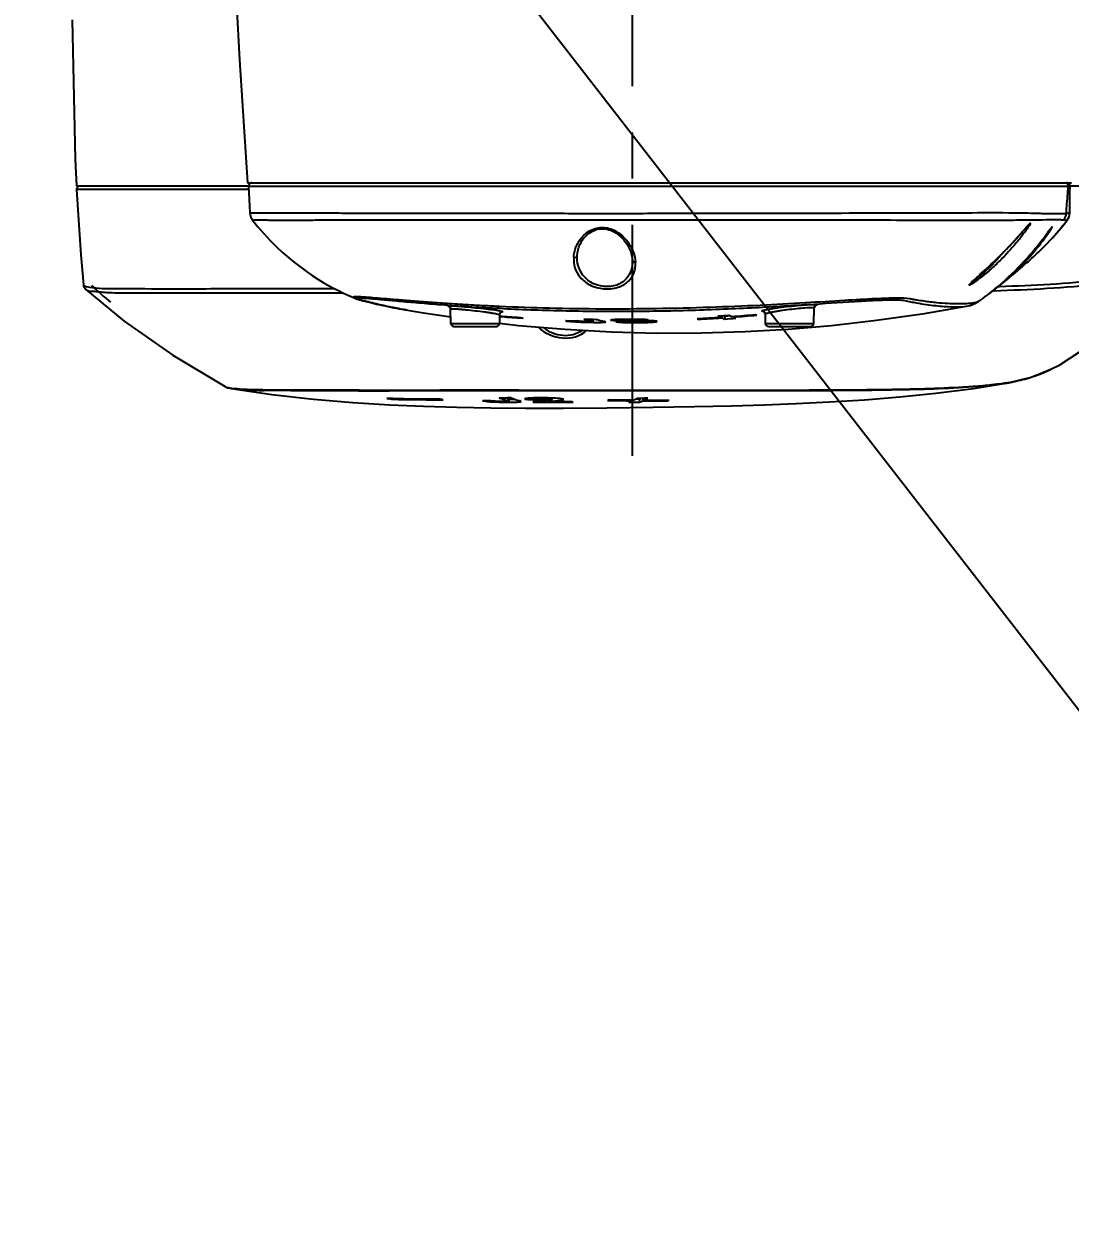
# Model space of a CAD drawing. Header units: millimetres. Extents: x 5828 to 6704, y 123 to 421.
# Drawn here: x 6404.52 to 6413.01, y 176.21 to 185.85 of the extents above; entities that cross this region are included whole.
import ezdxf
from ezdxf import colors
from ezdxf.entities.mleader import LeaderData, LeaderLine
from ezdxf.math import Vec2, Vec3

# ---------------------------------------------------------------- set-up
doc = ezdxf.new("R2010")
doc.units = ezdxf.units.MM
doc.linetypes.add('CENTER', pattern=[0.6, 0.375, -0.075, 0.075, -0.075])
for name, color, linetype in [('中心线', 7, 'Continuous'), ('外形图', 7, 'Continuous'), ('多重引线', 7, 'Continuous'), ('尺寸标注', 7, 'Continuous')]:
    doc.layers.add(name, color=color, linetype=linetype)
doc.styles.get("Standard").update_dxf_attribs({"font": 'msyh.ttc'})
doc.styles.add('微软雅黑', font='msyh.ttc', dxfattribs={"height": 1.5})
doc.dimstyles.new('尺寸标注_1_20比例', dxfattribs={"dimtxt": 1.5, "dimasz": 1.25, "dimexe": 0.5, "dimexo": 0.4, "dimgap": 0.5, "dimtad": 1, "dimdec": 1, "dimlfac": 20, "dimdsep": 46, "dimtxsty": '微软雅黑', "dimcen": 0.09, "dimadec": 0, "dimazin": 0, "dimtp": 0.01, "dimtm": 0.01, "dimtfac": 1, "dimtdec": 1, "dimtofl": 0, "dimtmove": 0, "dimatfit": 3, "dimfxl": 1, "dimtolj": 1, "dimarcsym": 0})

# ---------------------------------------------------------------- blocks, each defined once
blk = doc.blocks.new('*D1101')
at = {"layer": 'Defpoints', "color": 0}
for p in [(6406.5795, 189.9086), (6402.4747, 188.6586), (6406.5795, 188.6586)]:
    blk.add_point(p, dxfattribs=at)
at = {"layer": '尺寸标注', "color": 0, "lineweight": -2}
for p, q in [((6402.4747, 191.1586), (6402.4747, 192.4086)), ((6406.1795, 189.9086), (6401.9747, 189.9086)), ((6406.1795, 188.6586), (6401.9747, 188.6586)), ((6402.4747, 187.4086), (6402.4747, 182.9454))]:
    blk.add_line(p, q, dxfattribs=at)
at = {"layer": '尺寸标注', "color": 0}
for points in [[(6402.2664, 191.1586), (6402.6831, 191.1586), (6402.4747, 189.9086)], [(6402.6831, 187.4086), (6402.2664, 187.4086), (6402.4747, 188.6586)]]:
    blk.add_solid(points, dxfattribs=at)
at = {"layer": '尺寸标注', "color": 0, "insert": (6401.2031, 184.552), "char_height": 1.5, "attachment_point": 5, "rotation": 90, "style": '微软雅黑'}
blk.add_mtext('\\A1;\\A1;{\\fAlibaba PuHuiTi 3.0 55 Regular|b0|i0|c134|p18;25}', dxfattribs=at)

msp = doc.modelspace()

# ---------------------------------------------------------------- linework, layer by layer
at = {"layer": '中心线', "linetype": 'CENTER', "ltscale": 5}
msp.add_line((6409.4545, 182.3461), (6409.4545, 196.4975), dxfattribs=at)
at = {"layer": '外形图', "linetype": 'ByBlock'}
for p, q in [((6406.3425, 184.5336), (6404.9454, 184.5336)), ((6406.3333, 184.5611), (6413.016, 184.5611)), ((6406.3425, 184.5348), (6406.3529, 184.3172)), ((6406.3426, 184.5348), (6412.9904, 184.5348)), ((6413.003, 184.4812), (6413.004, 184.5356)), ((6414.449, 184.5336), (6413.0039, 184.5336)), ((6406.3364, 184.5079), (6404.9466, 184.5073)), ((6413.0022, 184.4199), (6413.003, 184.4812)), ((6413.0014, 184.3192), (6413.0017, 184.3716)), ((6413.0017, 184.3716), (6413.0022, 184.4199)), ((6412.9766, 184.2588), (6412.9804, 184.2586)), ((6412.9804, 184.2585), (6412.9806, 184.2584)), ((6413.001, 184.319), (6413.0014, 184.319)), ((6412.5877, 184.1315), (6412.6022, 184.1478)), ((6412.6022, 184.1478), (6412.6505, 184.2028)), ((6412.6505, 184.2028), (6412.6557, 184.2087)), ((6412.6557, 184.2087), (6412.6604, 184.2139)), ((6412.4995, 184.0357), (6412.5146, 184.0517)), ((6412.5146, 184.0517), (6412.5284, 184.0665)), ((6412.5284, 184.0665), (6412.5415, 184.0806)), ((6412.5415, 184.0806), (6412.554, 184.0942)), ((6412.554, 184.0942), (6412.5716, 184.1136)), ((6412.5716, 184.1136), (6412.5877, 184.1315)), ((6412.8411, 184.0942), (6412.862, 184.1169)), ((6412.8563, 184.1104), (6412.8621, 184.1169)), ((6412.3932, 183.9288), (6412.4173, 183.9523)), ((6412.4628, 183.9979), (6412.4824, 184.0179)), ((6412.4824, 184.0179), (6412.4995, 184.0357)), ((6412.3101, 183.8506), (6412.3286, 183.8677)), ((6412.3286, 183.8677), (6412.3487, 183.8863)), ((6412.3487, 183.8863), (6412.3702, 183.9067)), ((6412.3702, 183.9067), (6412.3932, 183.9288)), ((6412.5551, 183.8292), (6412.6085, 183.8752)), ((6412.6085, 183.8752), (6412.6133, 183.8793)), ((6412.6358, 183.8983), (6412.6546, 183.9145)), ((6412.2121, 183.761), (6412.219, 183.7676)), ((6412.219, 183.7676), (6412.2278, 183.7756)), ((6412.2278, 183.7756), (6412.2439, 183.7903)), ((6412.2439, 183.7903), (6412.2851, 183.8277)), ((6412.2851, 183.8277), (6412.3101, 183.8506)), ((6412.4908, 183.7751), (6412.513, 183.7936)), ((6412.513, 183.7936), (6412.532, 183.8095)), ((6412.532, 183.8095), (6412.5551, 183.8292)), ((6412.3855, 183.6869), (6412.3879, 183.6869)), ((6412.4262, 183.7214), (6412.4315, 183.7215)), ((6407.2949, 183.5993), (6407.3226, 183.5924)), ((6407.3226, 183.5924), (6407.3511, 183.5856)), ((6407.3511, 183.5856), (6407.3801, 183.5787)), ((6407.3801, 183.5787), (6407.4096, 183.5719)), ((6407.4096, 183.5719), (6407.4299, 183.5674)), ((6407.4299, 183.5674), (6407.4508, 183.5628)), ((6407.4508, 183.5628), (6407.4723, 183.5582)), ((6412.2313, 183.5818), (6412.2622, 183.5998)), ((6407.4723, 183.5582), (6407.4943, 183.5536)), ((6407.4943, 183.5536), (6407.5167, 183.549)), ((6407.5167, 183.549), (6407.5394, 183.5446)), ((6407.5394, 183.5446), (6407.5622, 183.5402)), ((6407.5622, 183.5402), (6407.5852, 183.5359)), ((6407.5852, 183.5359), (6407.6084, 183.5317)), ((6407.6084, 183.5317), (6407.6305, 183.5278)), ((6407.9826, 183.4207), (6407.9805, 183.5378)), ((6408.3777, 183.4914), (6408.3764, 183.4207)), ((6410.1712, 183.4838), (6410.171, 183.4713)), ((6410.1813, 183.4844), (6410.181, 183.4668)), ((6410.2047, 183.4821), (6410.2043, 183.4569)), ((6410.238, 183.4843), (6410.2452, 183.4848)), ((6410.2709, 183.4783), (6410.271, 183.4731)), ((6410.5312, 183.4982), (6410.5326, 183.4207)), ((6410.9264, 183.4207), (6410.9286, 183.5469)), ((6412.1649, 183.5611), (6412.165, 183.5611)), ((6407.9826, 183.4207), (6408.3764, 183.4207)), ((6408.0075, 183.3961), (6408.3514, 183.3961)), ((6408.5408, 183.4662), (6408.568, 183.4644)), ((6409.1279, 183.455), (6409.1276, 183.4386)), ((6409.1366, 183.4359), (6409.1369, 183.4548)), ((6409.2783, 183.4467), (6409.2783, 183.4466)), ((6409.3695, 183.4535), (6409.3697, 183.4463)), ((6409.3702, 183.4457), (6409.3697, 183.4463)), ((6409.3697, 183.4457), (6409.3702, 183.4457)), ((6409.4256, 183.4432), (6409.4256, 183.4391)), ((6409.4882, 183.4465), (6409.4883, 183.4537)), ((6409.5311, 183.4528), (6409.5316, 183.4426)), ((6409.5547, 183.4358), (6409.5548, 183.4427)), ((6409.989, 183.4607), (6409.9889, 183.4557)), ((6410.5326, 183.4207), (6410.9264, 183.4207)), ((6410.5575, 183.3961), (6410.9014, 183.3961)), ((6412.8489, 183.0492), (6412.9203, 183.0866)), ((6412.8489, 183.0493), (6412.8514, 183.0505)), ((6406.1982, 182.8974), (6406.1985, 182.8974)), ((6406.2002, 182.8936), (6406.2004, 182.8935)), ((6412.2206, 182.8941), (6412.5335, 182.9453)), ((6412.2903, 182.9146), (6412.5095, 182.9411)), ((6407.5119, 182.8125), (6407.4634, 182.8134)), ((6407.5118, 182.8126), (6407.5118, 182.806)), ((6407.8716, 182.8027), (6407.9199, 182.8027)), ((6408.4704, 182.8179), (6408.4384, 182.8181)), ((6408.4452, 182.8193), (6408.4448, 182.7942)), ((6408.4543, 182.7904), (6408.4547, 182.8155)), ((6408.5827, 182.8078), (6408.5841, 182.8058)), ((6408.6774, 182.8168), (6408.6749, 182.8168)), ((6408.6753, 182.8167), (6408.6755, 182.8067)), ((6408.6777, 182.8049), (6408.6754, 182.8067)), ((6408.7712, 182.7984), (6408.7701, 182.7983)), ((6408.7707, 182.7984), (6408.771, 182.7873)), ((6408.8046, 182.8043), (6408.8048, 182.8152)), ((6408.8078, 182.8151), (6408.8051, 182.8152)), ((6409.2535, 182.7959), (6409.2657, 182.7958)), ((6409.4539, 182.7943), (6409.4442, 182.79)), ((6409.454, 182.8003), (6409.4539, 182.7945)), ((6409.5108, 182.807), (6409.4825, 182.807)), ((6409.5108, 182.807), (6409.5112, 182.7819)), ((6409.5395, 182.8143), (6409.5398, 182.7942)), ((6409.5398, 182.7939), (6409.552, 182.7939)), ((6409.5806, 182.8141), (6409.5515, 182.8142)), ((6409.5517, 182.8142), (6409.552, 182.7999)), ((6409.5806, 182.7996), (6409.552, 182.7997)), ((6409.7401, 182.7994), (6409.7402, 182.7941)), ((6408.6492, 182.7834), (6408.6509, 182.7817)), ((6408.651, 182.7847), (6408.6509, 182.7818)), ((6408.758, 182.7816), (6408.771, 182.7817)), ((6408.7964, 182.7872), (6408.771, 182.7872)), ((6408.9534, 182.7823), (6408.9729, 182.7824)), ((6409.4347, 182.7858), (6409.4253, 182.7819)), ((6409.4253, 182.7819), (6409.4539, 182.7818)), ((6409.4442, 182.79), (6409.4347, 182.7858))]:
    msp.add_line(p, q, dxfattribs=at)
for points in [[(6406.2436, 186.0072), (6406.2693, 185.559), (6406.3333, 184.5611)], [(6404.9108, 185.8835), (6404.9348, 184.7532), (6404.9453, 184.5336)], [(6404.9713, 184.5336), (6404.9597, 184.5308), (6404.9508, 184.5229)], [(6406.3676, 184.5611), (6406.364, 184.5609), (6406.3605, 184.5601), (6406.3571, 184.5588), (6406.354, 184.5571), (6406.3511, 184.5549), (6406.3486, 184.5523), (6406.3464, 184.5494), (6406.3447, 184.5462), (6406.3435, 184.5428), (6406.3428, 184.5393), (6406.3426, 184.5357), (6406.3426, 184.5348)], [(6413.0039, 184.5356), (6413.0039, 184.5383), (6413.0033, 184.542), (6413.0021, 184.5456), (6413.0004, 184.549), (6412.9983, 184.552), (6412.9958, 184.5547), (6412.9929, 184.5569), (6412.9896, 184.5587), (6412.9862, 184.56), (6412.9826, 184.5608), (6412.979, 184.5611)], [(6404.9508, 184.5229), (6404.9465, 184.5119), (6404.9464, 184.5073)], [(6404.9467, 184.5073), (6404.9613, 184.262), (6404.9818, 183.9772), (6405.0026, 183.7338)], [(6406.3531, 184.3172), (6406.3533, 184.3138), (6406.3546, 184.3036), (6406.3569, 184.2936), (6406.3602, 184.2839), (6406.3646, 184.2745), (6406.3698, 184.2657), (6406.374, 184.2599)], [(6406.3741, 184.2601), (6406.4175, 184.206), (6406.4674, 184.1481), (6406.5177, 184.0941), (6406.5679, 184.0439), (6406.6178, 183.9972), (6406.6673, 183.9539), (6406.7162, 183.9137), (6406.7644, 183.8766), (6406.8117, 183.8423), (6406.858, 183.8106), (6406.9033, 183.7814), (6406.9473, 183.7546), (6406.9899, 183.73), (6407.0308, 183.7077), (6407.0699, 183.6875), (6407.1068, 183.6694), (6407.1412, 183.6533), (6407.1729, 183.6391), (6407.198, 183.6283)], [(6412.8563, 184.1104), (6412.895, 184.1539), (6412.9443, 184.2126), (6412.9806, 184.2584)], [(6412.9806, 184.2582), (6412.9851, 184.2647), (6412.9907, 184.2743), (6412.9951, 184.2844), (6412.9984, 184.295), (6413.0005, 184.3058), (6413.0014, 184.3168), (6413.0014, 184.319)], [(6409.0065, 183.9727), (6409.0088, 183.9948), (6409.0135, 184.018), (6409.0202, 184.0399), (6409.0284, 184.0603), (6409.0379, 184.0788), (6409.0483, 184.0957), (6409.0593, 184.1109), (6409.0705, 184.124), (6409.0817, 184.1354), (6409.0932, 184.1457), (6409.1051, 184.1548), (6409.1174, 184.1629), (6409.1302, 184.17), (6409.1432, 184.1761), (6409.1565, 184.181), (6409.1698, 184.1848), (6409.1831, 184.1875), (6409.1965, 184.1891), (6409.21, 184.1897), (6409.2235, 184.1892), (6409.2371, 184.1877), (6409.2508, 184.1851), (6409.2647, 184.1815), (6409.2787, 184.1766), (6409.2927, 184.1707), (6409.3067, 184.1636), (6409.3206, 184.1553), (6409.3341, 184.1461), (6409.3473, 184.1358), (6409.36, 184.1246), (6409.3723, 184.1125), (6409.3844, 184.099), (6409.3967, 184.0836), (6409.4092, 184.0657), (6409.4211, 184.0456), (6409.4318, 184.024), (6409.4408, 184.0013), (6409.4478, 183.978), (6409.4524, 183.9546), (6409.4545, 183.9337)], [(6412.6604, 184.2139), (6412.6645, 184.2183), (6412.6663, 184.2203), (6412.6679, 184.2221), (6412.6694, 184.2236), (6412.6707, 184.225), (6412.6719, 184.2262), (6412.6729, 184.2272), (6412.6738, 184.228), (6412.6745, 184.2287), (6412.6749, 184.2291), (6412.6752, 184.2294), (6412.6753, 184.2294)], [(6412.6546, 183.9145), (6412.6662, 183.9246), (6412.6794, 183.9364), (6412.6945, 183.9499), (6412.7114, 183.9653), (6412.7298, 183.9824), (6412.7496, 184.0013), (6412.7709, 184.022), (6412.7935, 184.0446), (6412.8171, 184.0688), (6412.8411, 184.0942)], [(6412.4173, 183.9523), (6412.4293, 183.9641), (6412.441, 183.9758), (6412.4628, 183.9979)], [(6412.6133, 183.8793), (6412.6187, 183.8839), (6412.6358, 183.8983)], [(6412.9203, 183.0866), (6413.3214, 183.3479), (6413.6675, 183.6273), (6413.9684, 183.9125)], [(6412.192, 183.7406), (6412.192, 183.7407), (6412.1923, 183.741), (6412.1928, 183.7416), (6412.1934, 183.7424), (6412.1943, 183.7434), (6412.1954, 183.7446), (6412.1967, 183.7459), (6412.1982, 183.7475), (6412.2, 183.7493), (6412.2019, 183.7513), (6412.2041, 183.7534), (6412.2065, 183.7557), (6412.2092, 183.7583), (6412.2121, 183.761)], [(6412.3475, 183.6621), (6412.3636, 183.6743), (6412.3793, 183.6863), (6412.3946, 183.6981), (6412.4095, 183.7097), (6412.4241, 183.7211), (6412.4382, 183.7324), (6412.452, 183.7434), (6412.4654, 183.7542), (6412.4908, 183.7751)], [(6405.0021, 183.7337), (6405.0042, 183.7229), (6405.0208, 183.697)], [(6405.0209, 183.6969), (6405.3325, 183.4395), (6405.7279, 183.1648), (6406.1515, 182.9083)], [(6412.262, 183.5997), (6412.2692, 183.6048), (6412.2928, 183.6217), (6412.3133, 183.6367), (6412.331, 183.6498), (6412.3475, 183.6621)], [(6407.1983, 183.6282), (6407.2025, 183.6264), (6407.2077, 183.6244), (6407.2129, 183.6225), (6407.2181, 183.6207), (6407.2234, 183.619), (6407.2289, 183.6172), (6407.2346, 183.6155), (6407.2407, 183.6137), (6407.2471, 183.6118), (6407.2541, 183.6099), (6407.2615, 183.6079), (6407.2693, 183.6058), (6407.2775, 183.6037), (6407.2949, 183.5993)], [(6410.9286, 183.5469), (6410.9287, 183.5487), (6410.9294, 183.5525), (6410.9305, 183.5558), (6410.9319, 183.5586), (6410.9335, 183.5609), (6410.935, 183.5627), (6410.9364, 183.564), (6410.9375, 183.5648), (6410.9383, 183.5654), (6410.9387, 183.5656), (6410.9388, 183.5656)], [(6412.1651, 183.5611), (6412.1944, 183.568), (6412.2313, 183.5818)], [(6407.6305, 183.5278), (6407.7591, 183.5063), (6407.9816, 183.4738)], [(6407.9686, 183.558), (6407.9684, 183.5581), (6407.9684, 183.5581), (6407.9688, 183.5579), (6407.9696, 183.5575), (6407.9708, 183.5567), (6407.9722, 183.5556), (6407.9739, 183.554), (6407.9756, 183.552), (6407.9772, 183.5496), (6407.9786, 183.5468), (6407.9797, 183.5435), (6407.9804, 183.5397), (6407.9805, 183.5379)], [(6408.3765, 183.4232), (6408.5296, 183.4056), (6408.9095, 183.3735), (6409.2843, 183.3529), (6409.6529, 183.3434), (6410.0145, 183.3444), (6410.3693, 183.3552), (6410.7183, 183.3755), (6411.0682, 183.4052), (6411.4334, 183.4465), (6411.8222, 183.5021), (6412.1649, 183.5611)], [(6408.3777, 183.4914), (6408.3777, 183.4931), (6408.3784, 183.497), (6408.3796, 183.5006), (6408.3814, 183.5039), (6408.3834, 183.5067), (6408.3856, 183.5089), (6408.3877, 183.5106), (6408.3895, 183.5118), (6408.3912, 183.5126), (6408.3924, 183.5132), (6408.3933, 183.5135), (6408.3938, 183.5136), (6408.394, 183.5137)], [(6410.5165, 183.5196), (6410.5163, 183.5196), (6410.5165, 183.5196), (6410.5171, 183.5193), (6410.5182, 183.5189), (6410.5196, 183.5182), (6410.5214, 183.5171), (6410.5234, 183.5155), (6410.5255, 183.5133), (6410.5275, 183.5106), (6410.5292, 183.5075), (6410.5304, 183.5039), (6410.5311, 183.4999), (6410.5312, 183.4983)], [(6412.5095, 182.9411), (6412.6895, 182.985), (6412.8489, 183.0492)], [(6406.1515, 182.9083), (6406.1709, 182.9001), (6406.1898, 182.8954), (6406.2001, 182.8935)], [(6406.2004, 182.8935), (6406.5301, 182.8453), (6406.8671, 182.8074), (6407.1883, 182.7803), (6407.4877, 182.7619), (6407.7614, 182.7498), (6408.0309, 182.7416), (6408.3053, 182.7365), (6408.5883, 182.7341), (6408.8939, 182.7342), (6409.2484, 182.7369), (6409.6232, 182.7415), (6409.9576, 182.7471), (6410.2575, 182.7536), (6410.5255, 182.7613), (6410.7836, 182.7708), (6411.0524, 182.7839), (6411.3362, 182.8017), (6411.6236, 182.8248), (6411.9154, 182.8545), (6412.2206, 182.8941)]]:
    msp.add_lwpolyline(points, dxfattribs=at)
for centre, radius, start, end in [((6412.9655, 184.5361), 0.025, 356.99949, 89.97234), ((6411.1859, 185.6364), 2.2625, 320.07198, 322.48277), ((6412.8186, 184.0854), 0.2036, 134.3628, 135.98318), ((6412.6629, 184.2501), 0.0251, 293.25021, 295.86415), ((6412.8394, 184.2212), 0.0252, 309.38866, 326.14226), ((6411.1977, 185.6264), 2.247, 318.06626, 319.46996), ((6411.1926, 185.6308), 2.2537, 319.46956, 320.0708), ((6411.2023, 185.6223), 2.2408, 317.79173, 318.06574), ((6410.7691, 185.6481), 2.5368, 316.48812, 318.19863), ((6407.8538, 186.7), 4.0716, 226.84811, 229.73051), ((6412.2846, 183.6557), 0.1262, 137.52896, 137.85964), ((6410.9536, 183.5465), 0.025, 97.18458, 178.94701), ((6410.8931, 183.7054), 0.1477, 287.23618, 287.36695), ((6410.8983, 183.6889), 0.1304, 287.35069, 288.27911), ((6407.9555, 183.5374), 0.025, 1.23143, 83.06766), ((6408.0227, 183.7557), 0.2054, 255.05685, 255.61027), ((6409.283, 194.7745), 11.3327, 265.41673, 266.2448), ((6409.2713, 194.7763), 11.3297, 265.47536, 266.30459), ((6408.4026, 183.491), 0.025, 85.11198, 178.95504), ((6408.3824, 183.6684), 0.1556, 273.34435, 273.58592), ((6409.6049, 188.475), 5.1168, 257.99998, 258.30884), ((6409.3913, 195.2926), 11.847, 272.84854, 273.77377), ((6409.3995, 195.2888), 11.8478, 272.84634, 273.78214), ((6409.372, 195.3023), 11.8456, 273.75451, 274.19114), ((6410.5848, 184.3877), 1.0055, 244.2299, 245.69786), ((6410.5874, 184.3927), 1.0112, 246.30451, 247.74011), ((6410.5888, 184.4201), 1.0137, 247.22575, 247.73108), ((6409.4186, 195.2814), 11.8255, 273.81162, 273.9733), ((6410.6729, 184.3916), 1.0025, 244.27331, 245.74412), ((6409.3911, 195.2944), 11.8488, 274.2102, 275.14748), ((6409.3994, 195.2906), 11.8496, 274.21862, 275.14521), ((6410.6757, 184.3983), 1.0098, 246.37836, 247.81572), ((6410.8632, 184.4096), 1.0039, 245.88829, 246.51206), ((6410.5062, 183.4977), 0.025, 1.2769, 95.1927), ((6410.5327, 183.7035), 0.1853, 264.90892, 265.14494), ((6410.535, 183.7304), 0.2123, 265.13802, 265.49532), ((6408.0075, 183.4211), 0.025, 181, 270), ((6408.3514, 183.4211), 0.025, 270, 359), ((6409.2832, 194.7217), 11.284, 268.1151, 268.58917), ((6409.7893, 186.1317), 2.7731, 254.74498, 256.19665), ((6409.3166, 195.0636), 11.6102, 268.73193, 269.23096), ((6409.8766, 186.1194), 2.7594, 254.9634, 256.38998), ((6409.4356, 195.4351), 11.9896, 269.24832, 269.68493), ((6409.2886, 194.7074), 11.2731, 270.16673, 270.62846), ((6409.7624, 183.9323), 0.5972, 234.99202, 235.67092), ((6410.3987, 184.3838), 1.0146, 245.55716, 246.17596), ((6409.4186, 195.2812), 11.8503, 273.80171, 274.23817), ((6410.5575, 183.4211), 0.025, 181, 270), ((6410.9014, 183.4211), 0.025, 270, 359), ((6412.2747, 184.257), 1.3373, 289.16551, 294.55554), ((6412.3102, 184.1754), 1.2483, 294.63155, 295.56827), ((6406.2753, 183.4992), 0.6067, 262.72836, 263.52242), ((6411.9306, 187.032), 4.1329, 275.09192, 275.82555), ((6412.2266, 184.6368), 1.7191, 278.76186, 279.78145), ((6412.264, 184.4182), 1.4974, 279.79288, 280.38426), ((6412.2942, 184.3217), 1.3949, 280.10704, 281.2512), ((6412.352, 184.0359), 1.1033, 281.20467, 284.95411), ((6407.8669, 202.0923), 19.2897, 268.94516, 270.01379), ((6407.8363, 202.2243), 19.4145, 269.0425, 270.10396), ((6408.3672, 195.5827), 12.7881, 269.42775, 269.82566), ((6408.5212, 192.6231), 9.8054, 269.13968, 269.51606), ((6408.864, 184.1138), 1.3847, 249.27128, 252.37376), ((6408.4552, 184.7855), 1.978, 269.99753, 270.91988), ((6408.9568, 184.116), 1.3863, 249.46021, 252.49272), ((6408.4656, 184.0727), 1.2652, 270.96614, 271.48177), ((6408.7783, 197.6417), 14.8372, 269.24999, 269.60272), ((6408.7025, 180.633), 2.184, 90.72575, 90.90823), ((6408.7083, 180.0751), 2.7419, 89.94254, 90.64631), ((6409.0252, 179.372), 3.4356, 94.80557, 95.39468), ((6408.7093, 180.0775), 2.7395, 88.87931, 89.96273), ((6408.7133, 180.2924), 2.5246, 88.7011, 88.87655), ((6408.7243, 180.7476), 2.0692, 87.98427, 88.71874), ((6408.7387, 181.1719), 1.6447, 87.68675, 87.96541), ((6409.6654, 217.5838), 34.7843, 269.34161, 269.67172), ((6409.6378, 218.2428), 35.4489, 269.39849, 269.7027), ((6409.1382, 183.4801), 0.755, 295.74599, 298.17966), ((6409.6036, 194.0054), 11.1913, 269.44235, 269.73292), ((6409.2515, 183.4496), 0.693, 291.97328, 293.55682), ((6409.2574, 183.4137), 0.6811, 291.87734, 294.49357), ((6409.2361, 183.4605), 0.7325, 295.5522, 298.05703), ((6409.6466, 220.2385), 37.4447, 269.85526, 270.14318), ((6409.675, 219.5112), 36.7118, 269.85264, 270.12085), ((6408.453, 185.8083), 3.026, 269.82387, 270.03009), ((6408.7295, 218.0823), 35.3007, 269.87242, 270.04613), ((6408.7243, 182.3796), 0.4129, 96.65012, 97.57626), ((6408.7268, 220.1033), 37.3217, 270.06789, 270.34794), ((6408.7274, 219.6677), 36.8805, 270.10718, 270.35114), ((6409.501, 195.48), 12.6983, 269.78728, 270.04596)]:
    msp.add_arc(centre, radius, start, end, dxfattribs=at)
for points, knots in [([(6412.9733, 184.3144), (6412.9746, 184.3335), (6412.9798, 184.4069), (6412.9858, 184.4803), (6412.9904, 184.5346)], [0, 0, 0, 0, 0.259857, 1, 1, 1, 1]), ([(6412.9904, 184.5346), (6412.9929, 184.5346), (6412.9971, 184.5356), (6413.0007, 184.5349), (6413.0039, 184.5363), (6413.004, 184.5356)], [0, 0, 0, 0, 0.553941, 0.844532, 1, 1, 1, 1]), ([(6406.3531, 184.3172), (6406.3532, 184.3175), (6406.3548, 184.3172), (6406.3569, 184.3177), (6406.3612, 184.3177), (6406.3699, 184.3181), (6406.3852, 184.3182), (6406.4082, 184.3182), (6406.4379, 184.3181), (6406.4741, 184.318), (6406.5167, 184.3179), (6406.586, 184.3178), (6406.6879, 184.3176), (6406.8277, 184.3174), (6406.9903, 184.3173), (6407.174, 184.3168), (6407.3772, 184.316), (6407.6821, 184.3149), (6408.0978, 184.3146), (6408.628, 184.3146), (6409.1865, 184.3141), (6409.7542, 184.3145), (6410.4738, 184.3143), (6411.2566, 184.318), (6411.9855, 184.3177), (6412.4423, 184.3212), (6412.6658, 184.3175), (6412.7714, 184.314), (6412.8332, 184.3135), (6412.8853, 184.3114), (6412.9347, 184.3128), (6412.9599, 184.313), (6412.9734, 184.3144)], [0, 0, 0, 0, 0.000135, 0.000516, 0.001143, 0.002017, 0.004511, 0.008004, 0.012492, 0.017963, 0.0244, 0.03179, 0.049367, 0.070558, 0.095179, 0.123009, 0.153801, 0.187286, 0.261174, 0.342171, 0.427515, 0.514264, 0.599439, 0.753597, 0.868946, 0.929759, 0.960561, 0.970231, 0.97763, 0.988582, 0.993856, 1, 1, 1, 1]), ([(6406.3739, 184.26), (6406.3747, 184.2591), (6406.3779, 184.2604), (6406.382, 184.26), (6406.391, 184.2607), (6406.4061, 184.2607), (6406.4293, 184.2609), (6406.459, 184.2606), (6406.4953, 184.2603), (6406.538, 184.26), (6406.6074, 184.2598), (6406.7094, 184.2598), (6406.8495, 184.2602), (6407.0123, 184.2606), (6407.1964, 184.2607), (6407.4001, 184.2605), (6407.7059, 184.2604), (6408.1229, 184.2613), (6408.6544, 184.2623), (6409.2139, 184.2622), (6409.7818, 184.2622), (6410.3381, 184.2611), (6410.8633, 184.2609), (6411.4507, 184.2612), (6411.9417, 184.2584), (6412.3193, 184.2604), (6412.5145, 184.2594), (6412.667, 184.2616), (6412.7966, 184.2628), (6412.8703, 184.2642), (6412.9122, 184.2631), (6412.9363, 184.2631), (6412.9492, 184.2619), (6412.9558, 184.262)], [0, 0, 0, 0, 0.000526, 0.001159, 0.00204, 0.004554, 0.008075, 0.012601, 0.018117, 0.024607, 0.032055, 0.049763, 0.071108, 0.095912, 0.123959, 0.155004, 0.18878, 0.263335, 0.345034, 0.431051, 0.518354, 0.603865, 0.684608, 0.757779, 0.871584, 0.908384, 0.929894, 0.960563, 0.977882, 0.988998, 0.994145, 0.996978, 1, 1, 1, 1]), ([(6412.9734, 184.3144), (6412.9783, 184.3154), (6412.9858, 184.3159), (6412.9943, 184.3182), (6412.9985, 184.3184), (6413.0003, 184.3193), (6413.001, 184.319)], [0, 0, 0, 0, 0.535766, 0.811608, 0.925162, 1, 1, 1, 1]), ([(6408.9785, 183.9565), (6408.98, 183.985), (6408.9931, 184.0438), (6409.0414, 184.1251), (6409.1238, 184.1916), (6409.239, 184.209), (6409.344, 184.1621), (6409.4378, 184.0687), (6409.4765, 183.9761), (6409.4798, 183.9171)], [0, 0, 0, 0, 0.108567, 0.225187, 0.354576, 0.499189, 0.643664, 0.775003, 1, 1, 1, 1]), ([(6412.6793, 184.2264), (6412.6688, 184.2072), (6412.6376, 184.1634), (6412.5834, 184.0923), (6412.5146, 184.0123), (6412.4377, 183.9318), (6412.3694, 183.8679), (6412.3143, 183.8208), (6412.2757, 183.7898), (6412.2413, 183.7642), (6412.2165, 183.7468), (6412.2002, 183.7372), (6412.1925, 183.7325), (6412.1869, 183.731), (6412.1851, 183.7319)], [0, 0, 0, 0, 0.092939, 0.227878, 0.38049, 0.540916, 0.70128, 0.777943, 0.849206, 0.911572, 0.960419, 0.978239, 0.991241, 1, 1, 1, 1]), ([(6412.1915, 183.7409), (6412.2036, 183.7542), (6412.2376, 183.7845), (6412.3201, 183.8594), (6412.437, 183.969), (6412.548, 184.0866), (6412.6253, 184.1737), (6412.6577, 184.2118), (6412.6722, 184.2268)], [0, 0, 0, 0, 0.078681, 0.19908, 0.489223, 0.780949, 0.908418, 1, 1, 1, 1]), ([(6412.3593, 183.6716), (6412.3954, 183.6986), (6412.4869, 183.7733), (6412.6263, 183.9034), (6412.7426, 184.037), (6412.8165, 184.138), (6412.846, 184.1817), (6412.8567, 184.2002)], [0, 0, 0, 0, 0.185483, 0.485343, 0.783416, 0.912084, 1, 1, 1, 1]), ([(6412.6602, 183.9572), (6412.7003, 184.002), (6412.7552, 184.0683), (6412.818, 184.151), (6412.8434, 184.1865), (6412.8543, 184.2006)], [0, 0, 0, 0, 0.579843, 0.828268, 1, 1, 1, 1]), ([(6412.6762, 184.2309), (6412.6772, 184.2318), (6412.679, 184.2337), (6412.6816, 184.2351), (6412.683, 184.235)], [0, 0, 0, 0, 0.492485, 1, 1, 1, 1]), ([(6412.683, 184.235), (6412.683, 184.2346), (6412.6822, 184.2315), (6412.6806, 184.2288), (6412.6793, 184.2264)], [0, 0, 0, 0, 0.130661, 1, 1, 1, 1]), ([(6412.8543, 184.2006), (6412.8551, 184.2017), (6412.8568, 184.2041), (6412.8591, 184.2061), (6412.8603, 184.2072)], [0, 0, 0, 0, 0.463386, 1, 1, 1, 1]), ([(6412.8567, 184.2002), (6412.8576, 184.2018), (6412.8586, 184.2041), (6412.8603, 184.2064), (6412.8602, 184.2072)], [0, 0, 0, 0, 0.697405, 1, 1, 1, 1]), ([(6408.9785, 183.9565), (6408.9771, 183.9284), (6408.9838, 183.8698), (6409.0291, 183.7882), (6409.1117, 183.7251), (6409.2207, 183.695), (6409.3333, 183.7051), (6409.4245, 183.7551), (6409.4663, 183.8208), (6409.4785, 183.8687), (6409.4785, 183.8964), (6409.4794, 183.9102), (6409.4798, 183.9172)], [0, 0, 0, 0, 0.109588, 0.223771, 0.353325, 0.502928, 0.653919, 0.782587, 0.892794, 0.946032, 0.972835, 1, 1, 1, 1]), ([(6408.9785, 183.9565), (6408.985, 183.9558), (6408.9973, 183.957), (6409.0062, 183.9676), (6409.0065, 183.9727)], [0, 0, 0, 0, 0.560932, 1, 1, 1, 1]), ([(6409.4545, 183.9337), (6409.4559, 183.9068), (6409.4505, 183.8515), (6409.4073, 183.7752), (6409.3254, 183.724), (6409.2221, 183.7138), (6409.1229, 183.7447), (6409.0495, 183.8081), (6409.0106, 183.8882), (6409.0051, 183.945), (6409.0065, 183.9727)], [0, 0, 0, 0, 0.111561, 0.224036, 0.350267, 0.495577, 0.640208, 0.768551, 0.885509, 1, 1, 1, 1]), ([(6412.4663, 184.0014), (6412.4433, 183.9741), (6412.3961, 183.9214), (6412.3243, 183.8494), (6412.2597, 183.7937), (6412.2201, 183.7618), (6412.2029, 183.7523)], [0, 0, 0, 0, 0.294575, 0.583357, 0.838095, 1, 1, 1, 1]), ([(6409.4798, 183.9171), (6409.4746, 183.9169), (6409.4636, 183.9184), (6409.4548, 183.9281), (6409.4545, 183.9337)], [0, 0, 0, 0, 0.482494, 1, 1, 1, 1]), ([(6412.3595, 183.672), (6412.3714, 183.6817), (6412.4591, 183.7529), (6412.5416, 183.8307), (6412.6089, 183.9015)], [0, 0, 0, 0, 0.135683, 1, 1, 1, 1]), ([(6412.3879, 183.6869), (6412.6755, 183.6959), (6413.1344, 183.7211), (6413.6021, 183.7838), (6413.763, 183.853)], [0, 0, 0, 0, 0.621546, 1, 1, 1, 1]), ([(6412.4315, 183.7215), (6412.7068, 183.7304), (6413.1504, 183.7552), (6413.6001, 183.8134), (6413.7598, 183.8754)], [0, 0, 0, 0, 0.616544, 1, 1, 1, 1]), ([(6405.0021, 183.7337), (6405.0024, 183.7308), (6405.0111, 183.7248), (6405.0191, 183.7229), (6405.0248, 183.7216)], [0, 0, 0, 0, 0.33131, 1, 1, 1, 1]), ([(6405.0209, 183.6969), (6405.0342, 183.6849), (6405.0971, 183.682), (6405.2096, 183.6697), (6405.3919, 183.669), (6405.6308, 183.668), (6405.9279, 183.6697), (6406.424, 183.6702), (6406.8209, 183.6695), (6407.1007, 183.6694)], [0, 0, 0, 0, 0.025865, 0.082563, 0.169305, 0.284989, 0.428222, 0.596909, 1, 1, 1, 1]), ([(6405.0248, 183.7216), (6405.0936, 183.7049), (6405.3069, 183.7053), (6405.7188, 183.7009), (6406.3187, 183.7057), (6406.7775, 183.7038), (6407.0334, 183.7037)], [0, 0, 0, 0, 0.105609, 0.314644, 0.617882, 1, 1, 1, 1]), ([(6412.1851, 183.7319), (6412.1851, 183.7323), (6412.1865, 183.7356), (6412.189, 183.7381), (6412.191, 183.7404)], [0, 0, 0, 0, 0.130955, 1, 1, 1, 1]), ([(6412.357, 183.6699), (6412.3569, 183.6702), (6412.3584, 183.6707), (6412.3589, 183.6715), (6412.3595, 183.672)], [0, 0, 0, 0, 0.256001, 1, 1, 1, 1]), ([(6412.357, 183.6699), (6412.3569, 183.6697), (6412.3585, 183.6711), (6412.3588, 183.6711), (6412.3593, 183.6716)], [0, 0, 0, 0, 0.229281, 1, 1, 1, 1]), ([(6412.2621, 183.5997), (6412.2555, 183.5951), (6412.235, 183.5888), (6412.198, 183.583), (6412.1474, 183.5797), (6412.0843, 183.5787), (6412.008, 183.5817), (6411.9362, 183.5874), (6411.8721, 183.5936), (6411.8193, 183.6019), (6411.7731, 183.6082), (6411.7345, 183.6144), (6411.6823, 183.626), (6411.5787, 183.627), (6411.4022, 183.6206), (6411.1533, 183.6058), (6410.8414, 183.5862), (6410.4774, 183.566), (6409.9285, 183.5437), (6409.3588, 183.5341), (6408.7904, 183.5426), (6408.4497, 183.5545), (6408.194, 183.5673), (6408.0188, 183.5776), (6407.8572, 183.5884), (6407.7107, 183.5994), (6407.5807, 183.6098), (6407.4681, 183.6192), (6407.3743, 183.627), (6407.2991, 183.633), (6407.2456, 183.6365), (6407.2107, 183.6377), (6407.1969, 183.6365), (6407.1895, 183.6351), (6407.1926, 183.6298), (6407.1958, 183.6292), (6407.198, 183.6283)], [0, 0, 0, 0, 0.004742, 0.012282, 0.022172, 0.034558, 0.049461, 0.067117, 0.077012, 0.087353, 0.098628, 0.104481, 0.110392, 0.130045, 0.165131, 0.214628, 0.276813, 0.349291, 0.429393, 0.600415, 0.684865, 0.764297, 0.801186, 0.835739, 0.867644, 0.896596, 0.922295, 0.944509, 0.963084, 0.977859, 0.988674, 0.995383, 0.997188, 0.998039, 0.998594, 1, 1, 1, 1]), ([(6407.6305, 183.5278), (6407.5916, 183.5345), (6407.5326, 183.5456), (6407.4534, 183.5621), (6407.4023, 183.5736), (6407.3604, 183.5835), (6407.3276, 183.5914), (6407.2953, 183.5994), (6407.2661, 183.6069), (6407.2433, 183.6136), (6407.2288, 183.6183), (6407.2223, 183.6219), (6407.2195, 183.6236), (6407.2197, 183.6262), (6407.2228, 183.6271), (6407.2269, 183.6279), (6407.237, 183.6285), (6407.2548, 183.6283), (6407.2826, 183.6269), (6407.3188, 183.6243), (6407.3632, 183.6207), (6407.438, 183.6141), (6407.5501, 183.6038), (6407.7058, 183.59), (6407.9635, 183.5688), (6408.3362, 183.544), (6408.8282, 183.524), (6409.3575, 183.5175), (6409.8926, 183.5257), (6410.4013, 183.5462), (6410.8532, 183.573), (6411.1814, 183.5954), (6411.3952, 183.608), (6411.5127, 183.6127), (6411.5989, 183.6138), (6411.6458, 183.6103), (6411.6634, 183.607)], [0, 0, 0, 0, 0.024253, 0.036976, 0.049785, 0.056464, 0.063465, 0.070552, 0.076976, 0.081992, 0.085233, 0.086181, 0.08673, 0.087043, 0.087553, 0.088445, 0.089759, 0.093708, 0.099433, 0.106892, 0.116037, 0.126827, 0.153109, 0.185343, 0.223038, 0.312221, 0.415232, 0.526015, 0.638, 0.74454, 0.839339, 0.916598, 0.946953, 0.971152, 0.988982, 1, 1, 1, 1]), ([(6407.9585, 183.5622), (6407.9585, 183.5637), (6407.9672, 183.5641), (6407.9771, 183.5649), (6407.9991, 183.5641), (6408.026, 183.5627), (6408.0597, 183.5603), (6408.1123, 183.5559), (6408.1822, 183.5493), (6408.2629, 183.5403), (6408.3321, 183.532), (6408.3769, 183.5239), (6408.4002, 183.5198), (6408.4048, 183.5159)], [0, 0, 0, 0, 0.010209, 0.038493, 0.084465, 0.14649, 0.222076, 0.308261, 0.498865, 0.689347, 0.851091, 0.959844, 1, 1, 1, 1]), ([(6410.504, 183.5226), (6410.5039, 183.5244), (6410.5118, 183.5271), (6410.5227, 183.5306), (6410.544, 183.535), (6410.5709, 183.5398), (6410.6044, 183.5449), (6410.6567, 183.5522), (6410.7266, 183.5606), (6410.8074, 183.5686), (6410.8774, 183.5744), (6410.9217, 183.5751), (6410.946, 183.575), (6410.9505, 183.5712)], [0, 0, 0, 0, 0.011901, 0.04125, 0.087812, 0.150065, 0.225603, 0.311575, 0.501698, 0.692015, 0.853527, 0.961283, 1, 1, 1, 1]), ([(6410.9505, 183.5712), (6410.9505, 183.5699), (6410.9456, 183.5673), (6410.9421, 183.566), (6410.9392, 183.565)], [0, 0, 0, 0, 0.304705, 1, 1, 1, 1]), ([(6411.6634, 183.607), (6411.6791, 183.6041), (6411.7098, 183.5964), (6411.7689, 183.5867), (6411.8374, 183.5742), (6411.913, 183.5656), (6411.9964, 183.5573), (6412.0792, 183.5539), (6412.1403, 183.5565), (6412.1649, 183.5611)], [0, 0, 0, 0, 0.094551, 0.18788, 0.354835, 0.507805, 0.639432, 0.851438, 1, 1, 1, 1]), ([(6407.9698, 183.5572), (6407.9682, 183.5577), (6407.9643, 183.5588), (6407.9605, 183.5606), (6407.9585, 183.5622)], [0, 0, 0, 0, 0.39507, 1, 1, 1, 1]), ([(6407.9805, 183.5378), (6407.9805, 183.5392), (6407.988, 183.5399), (6407.9972, 183.5404), (6408.0166, 183.5398), (6408.0405, 183.5383), (6408.0705, 183.5359), (6408.1173, 183.5316), (6408.1795, 183.5249), (6408.2415, 183.5172), (6408.2882, 183.5107), (6408.318, 183.5062), (6408.3419, 183.502), (6408.361, 183.4983), (6408.3706, 183.4951), (6408.3777, 183.493), (6408.3777, 183.4914)], [0, 0, 0, 0, 0.010396, 0.038638, 0.084536, 0.146317, 0.221741, 0.307776, 0.498112, 0.688368, 0.774419, 0.850051, 0.912343, 0.959038, 0.988347, 1, 1, 1, 1]), ([(6408.4048, 183.5159), (6408.4048, 183.5147), (6408.3986, 183.5136), (6408.3953, 183.5132), (6408.3922, 183.513)], [0, 0, 0, 0, 0.27611, 1, 1, 1, 1]), ([(6410.5163, 183.5189), (6410.5145, 183.5191), (6410.5102, 183.5195), (6410.5059, 183.521), (6410.504, 183.5226)], [0, 0, 0, 0, 0.411376, 1, 1, 1, 1]), ([(6410.5312, 183.4982), (6410.5312, 183.4999), (6410.5379, 183.5028), (6410.5479, 183.5062), (6410.5668, 183.5106), (6410.5909, 183.5154), (6410.6206, 183.5206), (6410.6671, 183.5278), (6410.7292, 183.5362), (6410.8013, 183.5444), (6410.8569, 183.5492), (6410.8926, 183.551), (6410.9117, 183.5509), (6410.9216, 183.5504), (6410.9287, 183.5484), (6410.9286, 183.5469)], [0, 0, 0, 0, 0.012438, 0.042104, 0.088883, 0.151136, 0.226549, 0.312307, 0.50182, 0.691562, 0.852758, 0.914551, 0.960412, 0.988765, 1, 1, 1, 1]), ([(6408.6926, 183.3912), (6408.7431, 183.3407), (6408.88, 183.2794), (6409.0337, 183.3161), (6409.082, 183.3633)], [0, 0, 0, 0, 0.513897, 1, 1, 1, 1]), ([(6409.0459, 183.3652), (6409.0045, 183.3317), (6408.8862, 183.3041), (6408.7789, 183.3505), (6408.7363, 183.3872)], [0, 0, 0, 0, 0.485949, 1, 1, 1, 1]), ([(6408.912, 183.4438), (6408.9301, 183.4392), (6408.9669, 183.4369), (6409.0234, 183.433), (6409.0811, 183.4311), (6409.13, 183.43), (6409.1668, 183.4297), (6409.1908, 183.4298), (6409.2101, 183.4303), (6409.2253, 183.4309), (6409.2323, 183.432), (6409.2376, 183.4328), (6409.2376, 183.4337)], [0, 0, 0, 0, 0.171282, 0.336069, 0.521016, 0.701261, 0.784899, 0.859595, 0.920993, 0.965441, 0.991214, 1, 1, 1, 1]), ([(6409.1366, 183.4359), (6409.1365, 183.4355), (6409.1343, 183.4352), (6409.1311, 183.4348), (6409.1241, 183.4346), (6409.1111, 183.4344), (6409.0912, 183.4347), (6409.0665, 183.4354), (6409.0435, 183.4366), (6409.0233, 183.438), (6409.0112, 183.4398), (6409.0053, 183.4411)], [0, 0, 0, 0, 0.009104, 0.037396, 0.088335, 0.15877, 0.339411, 0.537275, 0.723678, 0.862254, 1, 1, 1, 1]), ([(6409.1276, 183.4386), (6409.1296, 183.4382), (6409.1318, 183.4372), (6409.1366, 183.437), (6409.1366, 183.4359)], [0, 0, 0, 0, 0.641929, 1, 1, 1, 1]), ([(6409.2376, 183.4337), (6409.2376, 183.4349), (6409.2324, 183.4358), (6409.2297, 183.4369), (6409.2273, 183.4375)], [0, 0, 0, 0, 0.331913, 1, 1, 1, 1]), ([(6409.5831, 183.4485), (6409.5822, 183.4497), (6409.5784, 183.4498), (6409.5724, 183.4509), (6409.5611, 183.4515), (6409.5453, 183.4524), (6409.5261, 183.453), (6409.5006, 183.4536), (6409.4687, 183.454), (6409.4304, 183.454), (6409.3921, 183.4538), (6409.3602, 183.4534), (6409.3347, 183.4527), (6409.3187, 183.4522), (6409.306, 183.4515), (6409.2965, 183.4509), (6409.2882, 183.4502), (6409.2827, 183.4492), (6409.2783, 183.4482), (6409.2783, 183.4467)], [0, 0, 0, 0, 0.015365, 0.030962, 0.062253, 0.124823, 0.187391, 0.24996, 0.375097, 0.500235, 0.625372, 0.750509, 0.813078, 0.875646, 0.906931, 0.938215, 0.969497, 0.985136, 1, 1, 1, 1]), ([(6409.3214, 183.4343), (6409.3454, 183.4306), (6409.3887, 183.4295), (6409.4516, 183.4279), (6409.509, 183.4281), (6409.5561, 183.429), (6409.5905, 183.4303), (6409.6122, 183.4314), (6409.6293, 183.4327), (6409.643, 183.434), (6409.6496, 183.4355), (6409.6549, 183.4363), (6409.6549, 183.4374)], [0, 0, 0, 0, 0.218278, 0.386745, 0.564729, 0.733663, 0.808895, 0.874031, 0.926899, 0.965995, 0.990571, 1, 1, 1, 1]), ([(6409.3697, 183.4463), (6409.371, 183.4483), (6409.3772, 183.4478), (6409.3864, 183.449), (6409.3992, 183.4492), (6409.4139, 183.4496), (6409.4289, 183.4497), (6409.4438, 183.4496), (6409.4587, 183.4494), (6409.471, 183.4488), (6409.4798, 183.4483), (6409.4845, 183.4475), (6409.4874, 183.4475), (6409.4882, 183.4465)], [0, 0, 0, 0, 0.061455, 0.124069, 0.249284, 0.3745, 0.499716, 0.624933, 0.750148, 0.875361, 0.937968, 0.969214, 1, 1, 1, 1]), ([(6409.5547, 183.4358), (6409.5547, 183.4344), (6409.546, 183.4348), (6409.5362, 183.4326), (6409.5149, 183.4325), (6409.4912, 183.4318), (6409.4657, 183.432), (6409.4393, 183.4327), (6409.4217, 183.4335), (6409.4122, 183.4349)], [0, 0, 0, 0, 0.029936, 0.121145, 0.266291, 0.445063, 0.632021, 0.798097, 1, 1, 1, 1]), ([(6409.4882, 183.4465), (6409.4873, 183.4454), (6409.4839, 183.4455), (6409.4784, 183.4446), (6409.4682, 183.4442), (6409.4538, 183.4436), (6409.4365, 183.4433), (6409.425, 183.4432), (6409.4192, 183.4432)], [0, 0, 0, 0, 0.061589, 0.124161, 0.249264, 0.499505, 0.749752, 1, 1, 1, 1]), ([(6409.4261, 183.4392), (6409.4369, 183.4394), (6409.4584, 183.4399), (6409.4852, 183.44), (6409.5068, 183.4398), (6409.5228, 183.4393), (6409.5365, 183.439), (6409.5466, 183.4375), (6409.553, 183.4378), (6409.5547, 183.4358)], [0, 0, 0, 0, 0.250213, 0.500424, 0.625531, 0.750636, 0.87574, 0.938317, 1, 1, 1, 1]), ([(6409.5316, 183.4426), (6409.5385, 183.443), (6409.5504, 183.4438), (6409.5674, 183.4447), (6409.5755, 183.4469), (6409.5831, 183.447), (6409.5831, 183.4485)], [0, 0, 0, 0, 0.398125, 0.707743, 0.916756, 1, 1, 1, 1]), ([(6409.6549, 183.4374), (6409.6549, 183.4382), (6409.6508, 183.439), (6409.6454, 183.44), (6409.6342, 183.4408), (6409.6126, 183.442), (6409.5776, 183.4427), (6409.5479, 183.4427), (6409.5316, 183.4426)], [0, 0, 0, 0, 0.019676, 0.072428, 0.158937, 0.278121, 0.605001, 1, 1, 1, 1]), ([(6406.1515, 182.9083), (6406.1537, 182.907), (6406.1688, 182.9012), (6406.1848, 182.8991), (6406.1982, 182.8974)], [0, 0, 0, 0, 0.159337, 1, 1, 1, 1]), ([(6406.2004, 182.8935), (6406.3, 182.8772), (6406.5958, 182.8802), (6407.1561, 182.8742), (6407.9341, 182.8774), (6409.1788, 182.8766), (6410.4378, 182.8749), (6411.592, 182.8805), (6412.0859, 182.8965), (6412.2974, 182.9154)], [0, 0, 0, 0, 0.049658, 0.144649, 0.276247, 0.43212, 0.757134, 0.895505, 1, 1, 1, 1]), ([(6406.2069, 182.8964), (6406.3175, 182.8838), (6406.6287, 182.884), (6407.2074, 182.8804), (6407.9898, 182.8816), (6409.2227, 182.8809), (6410.4638, 182.8787), (6411.6007, 182.8845), (6412.088, 182.9004), (6412.2976, 182.9186)], [0, 0, 0, 0, 0.054809, 0.15284, 0.285264, 0.440027, 0.76009, 0.8964, 1, 1, 1, 1]), ([(6412.2976, 182.9186), (6412.3206, 182.9206), (6412.4013, 182.9283), (6412.4819, 182.9383), (6412.539, 182.9485)], [0, 0, 0, 0, 0.285044, 1, 1, 1, 1]), ([(6408.2395, 182.7951), (6408.2439, 182.7937), (6408.2796, 182.7866), (6408.3161, 182.7853), (6408.3478, 182.7841)], [0, 0, 0, 0, 0.127621, 1, 1, 1, 1]), ([(6408.4541, 182.7904), (6408.4515, 182.7844), (6408.4207, 182.7924), (6408.3854, 182.7862), (6408.3471, 182.7894), (6408.3283, 182.7946)], [0, 0, 0, 0, 0.155306, 0.535221, 1, 1, 1, 1]), ([(6408.4448, 182.7942), (6408.4469, 182.7935), (6408.449, 182.7927), (6408.4546, 182.7915), (6408.4541, 182.7904)], [0, 0, 0, 0, 0.656918, 1, 1, 1, 1]), ([(6408.4516, 182.8174), (6408.4512, 182.8175), (6408.4505, 182.8177), (6408.4498, 182.8179), (6408.4495, 182.818)], [0, 0, 0, 0, 0.489274, 1, 1, 1, 1]), ([(6408.4551, 182.8157), (6408.4549, 182.8162), (6408.4535, 182.8167), (6408.4524, 182.8172), (6408.4516, 182.8174)], [0, 0, 0, 0, 0.367558, 1, 1, 1, 1]), ([(6408.4552, 182.8155), (6408.4552, 182.8155), (6408.4552, 182.8156), (6408.4552, 182.8157), (6408.4551, 182.8157)], [0, 0, 0, 0, 0.478816, 1, 1, 1, 1]), ([(6408.5509, 182.7887), (6408.5509, 182.7901), (6408.5456, 182.7919), (6408.5423, 182.7931), (6408.5397, 182.7939)], [0, 0, 0, 0, 0.344752, 1, 1, 1, 1]), ([(6408.5836, 182.8093), (6408.5833, 182.809), (6408.5828, 182.8086), (6408.5826, 182.808), (6408.5826, 182.8078)], [0, 0, 0, 0, 0.570919, 1, 1, 1, 1]), ([(6408.6082, 182.8142), (6408.6025, 182.8137), (6408.5944, 182.8126), (6408.5858, 182.8109), (6408.5836, 182.8093)], [0, 0, 0, 0, 0.675155, 1, 1, 1, 1]), ([(6408.6752, 182.8068), (6408.6751, 182.8072), (6408.6767, 182.8084), (6408.6781, 182.8084), (6408.6792, 182.8086)], [0, 0, 0, 0, 0.274447, 1, 1, 1, 1]), ([(6408.7022, 182.7924), (6408.6977, 182.792), (6408.6891, 182.7912), (6408.6806, 182.7902), (6408.6764, 182.7898)], [0, 0, 0, 0, 0.520329, 1, 1, 1, 1]), ([(6408.6792, 182.8086), (6408.6821, 182.8092), (6408.7006, 182.8108), (6408.719, 182.8109), (6408.7345, 182.8107)], [0, 0, 0, 0, 0.15951, 1, 1, 1, 1]), ([(6408.7345, 182.8107), (6408.7517, 182.8106), (6408.7659, 182.8052), (6408.8054, 182.8106), (6408.8045, 182.8043)], [0, 0, 0, 0, 0.73122, 1, 1, 1, 1]), ([(6408.7701, 182.7983), (6408.7647, 182.7978), (6408.7538, 182.7969), (6408.7429, 182.796), (6408.7374, 182.7955)], [0, 0, 0, 0, 0.495388, 1, 1, 1, 1]), ([(6408.7963, 182.8014), (6408.7926, 182.8008), (6408.7842, 182.7997), (6408.7759, 182.7989), (6408.7712, 182.7984)], [0, 0, 0, 0, 0.451471, 1, 1, 1, 1]), ([(6408.8045, 182.8043), (6408.8043, 182.8034), (6408.8007, 182.8024), (6408.7983, 182.8018), (6408.7963, 182.8014)], [0, 0, 0, 0, 0.315269, 1, 1, 1, 1]), ([(6408.8736, 182.8102), (6408.8693, 182.8107), (6408.8474, 182.8131), (6408.8254, 182.8144), (6408.8078, 182.8151)], [0, 0, 0, 0, 0.198113, 1, 1, 1, 1]), ([(6408.8099, 182.7912), (6408.8296, 182.7929), (6408.8593, 182.794), (6408.8832, 182.7996), (6408.898, 182.8008), (6408.8979, 182.8038)], [0, 0, 0, 0, 0.66502, 0.898675, 1, 1, 1, 1]), ([(6408.8979, 182.8038), (6408.8978, 182.8061), (6408.886, 182.8078), (6408.8797, 182.8094), (6408.8736, 182.8102)], [0, 0, 0, 0, 0.271055, 1, 1, 1, 1]), ([(6409.2657, 182.8018), (6409.2637, 182.8008), (6409.2596, 182.7988), (6409.2555, 182.7969), (6409.2535, 182.796)], [0, 0, 0, 0, 0.502441, 1, 1, 1, 1]), ([(6409.7402, 182.7939), (6409.7422, 182.7948), (6409.7463, 182.7967), (6409.7504, 182.7986), (6409.7524, 182.7996)], [0, 0, 0, 0, 0.497774, 1, 1, 1, 1]), ([(6408.5187, 182.7836), (6408.5269, 182.784), (6408.5344, 182.7857), (6408.551, 182.7859), (6408.5509, 182.7887)], [0, 0, 0, 0, 0.750557, 1, 1, 1, 1]), ([(6408.6518, 182.7853), (6408.6512, 182.7851), (6408.6502, 182.7847), (6408.6494, 182.784), (6408.6493, 182.7836)], [0, 0, 0, 0, 0.624907, 1, 1, 1, 1]), ([(6408.6493, 182.7836), (6408.6493, 182.7836), (6408.6493, 182.7835), (6408.6493, 182.7834), (6408.6493, 182.7834)], [0, 0, 0, 0, 0.504895, 1, 1, 1, 1]), ([(6408.6698, 182.7889), (6408.6661, 182.7884), (6408.6601, 182.7875), (6408.654, 182.7862), (6408.6518, 182.7853)], [0, 0, 0, 0, 0.602698, 1, 1, 1, 1]), ([(6408.771, 182.7872), (6408.7733, 182.7877), (6408.7785, 182.7884), (6408.7838, 182.7889), (6408.7868, 182.7892)], [0, 0, 0, 0, 0.433478, 1, 1, 1, 1]), ([(6408.7868, 182.7892), (6408.7905, 182.7896), (6408.7982, 182.7903), (6408.8059, 182.7909), (6408.8099, 182.7912)], [0, 0, 0, 0, 0.48707, 1, 1, 1, 1]), ([(6408.9729, 182.7824), (6408.9697, 182.7833), (6408.9631, 182.7851), (6408.9567, 182.787), (6408.9534, 182.7879)], [0, 0, 0, 0, 0.498838, 1, 1, 1, 1])]:
    msp.add_open_spline(points, degree=3, knots=knots, dxfattribs=at)
for points in [[(6412.9558, 184.262), (6412.9663, 184.2771), (6412.9726, 184.296), (6412.9734, 184.3144)], [(6412.9558, 184.262), (6412.9627, 184.261), (6412.9696, 184.2593), (6412.9766, 184.2588)], [(6412.9804, 184.2585), (6412.9934, 184.2754), (6413.0009, 184.2977), (6413.001, 184.319)], [(6412.683, 184.235), (6412.6806, 184.2319), (6412.6774, 184.2292), (6412.6739, 184.2275)], [(6412.1851, 183.7319), (6412.1883, 183.7343), (6412.191, 183.7377), (6412.1927, 183.7414)], [(6412.6367, 182.97), (6412.6626, 182.977), (6412.6883, 182.985), (6412.7137, 182.9939)], [(6412.3501, 182.9204), (6412.3963, 182.9251), (6412.4425, 182.9306), (6412.4885, 182.9377)], [(6407.4634, 182.8134), (6407.4795, 182.8109), (6407.4957, 182.8083), (6407.5118, 182.806)], [(6407.9199, 182.8027), (6407.9038, 182.805), (6407.8877, 182.8074), (6407.8716, 182.8099)], [(6408.6679, 182.8167), (6408.648, 182.8164), (6408.628, 182.816), (6408.6082, 182.8142)], [(6408.3478, 182.7841), (6408.3797, 182.7829), (6408.4117, 182.7824), (6408.4437, 182.7823)], [(6408.4546, 182.7823), (6408.476, 182.7823), (6408.4974, 182.7825), (6408.5187, 182.7836)]]:
    msp.add_open_spline(points, degree=3, dxfattribs=at)

# ---------------------------------------------------------------- dimensions: what is measured, and where the dimension line sits
at = {"layer": '尺寸标注'}
dim = msp.add_linear_dim(base=(6402.4747, 188.6586), p1=(6406.5795, 189.9086), p2=(6406.5795, 188.6586), angle=90, text='\\A1;{\\fAlibaba PuHuiTi 3.0 55 Regular|b0|i0|c134|p18;<>}', dimstyle='尺寸标注_1_20比例', dxfattribs=at)
dim.commit()
dim.dimension.update_dxf_attribs({"geometry": '*D1101', "text_midpoint": (6401.2031, 184.552)})

# ---------------------------------------------------------------- leaders
at = {"layer": '多重引线'}
ml = msp.add_multileader_mtext('Standard', dxfattribs=at)
ml.set_content('{\\fAlibaba PuHuiTi 3.0 65 Medium|b0|i0|c134|p18;\\C256;2\\C0;×\\C256;M4 depth8}')
ml.set_leader_properties(linetype='ByLayer')
ml.build(insert=Vec2(0, 0))
ml.multileader.update_dxf_attribs({"text_left_attachment_type": 5, "text_right_attachment_type": 5, "dogleg_length": 2, "arrow_head_size": 1.25})
ctx = ml.context
ctx.base_point, ctx.char_height, ctx.arrow_head_size, ctx.landing_gap_size, ctx.plane_origin = Vec3(6416.3734, 178.6099), 1.5, 1.25, 0.5, Vec3(6406.7513, 189.9248)
ctx.left_attachment, ctx.right_attachment = 5, 5
notes = []
notes.append((ctx, [(0, (1, 1, 0), (6414.3734, 178.6099), (1, 0), 2, [(0, [(6406.5795, 188.6586)], 0, [])])]))
ctx.mtext.insert, ctx.mtext.flow_direction = Vec3(6416.8734, 180.6848), 5
for ctx, leaders in notes:
    for number, flags, end, landing, length, lines in leaders:
        leader = LeaderData()
        leader.index, (leader.has_last_leader_line, leader.has_dogleg_vector, leader.attachment_direction) = number, flags
        leader.last_leader_point, leader.dogleg_vector, leader.dogleg_length = Vec3(end), Vec3(landing), length
        for number, points, colour, breaks in lines:
            line = LeaderLine()
            line.index, line.vertices, line.color, line.breaks = number, Vec3.list(points), colors.encode_raw_color(colour), breaks
            leader.lines.append(line)
        ctx.leaders.append(leader)

doc.saveas('drawing.dxf')
